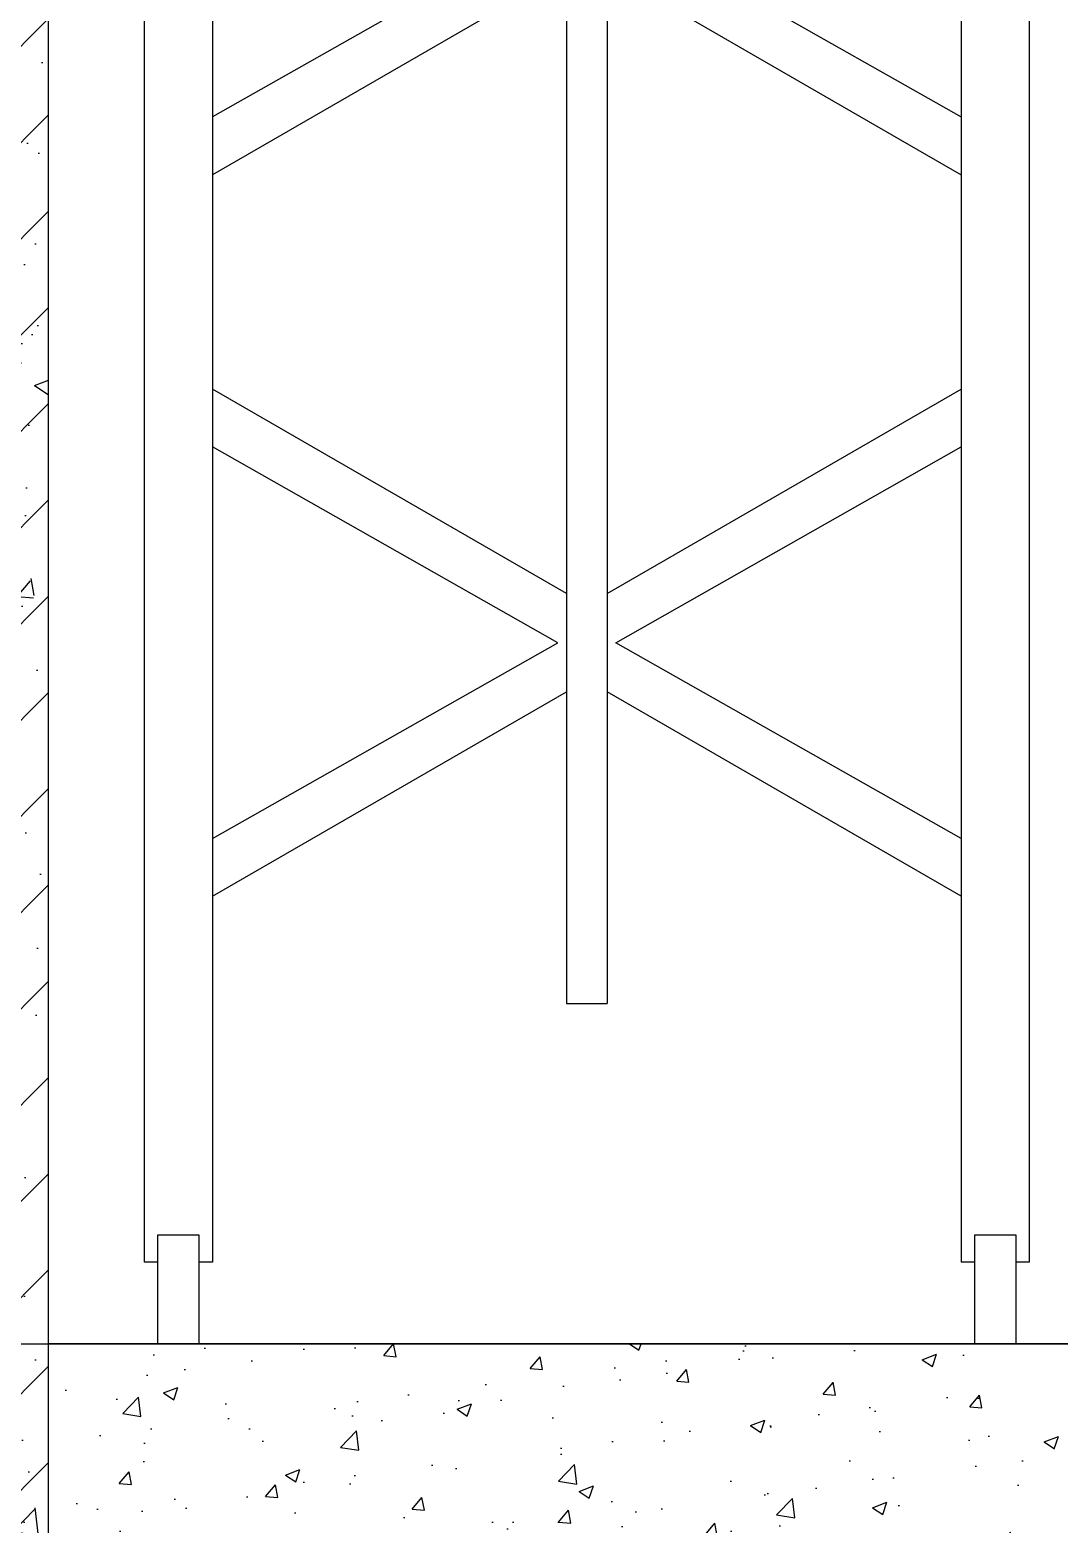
# Model space of a CAD drawing. Extents: x -202236 to 1002404, y -663931 to 1550022.
# Drawn here: x -62328 to -61573, y -345205 to -344107 of the extents above; entities that cross this region are included whole.
import ezdxf

# ---------------------------------------------------------------- set-up
doc = ezdxf.new("R2010")
doc.units = 0
doc.linetypes.add('DOTE', pattern=[2.42, 2, -0.2, 0.02, -0.2])
for name, color, linetype in [('A-AXIS-DOTE', 14, 'DOTE'), ('A-SFCE', 30, 'Continuous'), ('AS-COLN', 6, 'Continuous'), ('LAYER1', 9, 'Continuous'), ('PUB_HATCH', 8, 'Continuous')]:
    doc.layers.add(name, color=color, linetype=linetype)

# ---------------------------------------------------------------- blocks, each defined once
blk = doc.blocks.new('A$C7D712954')
at = {"layer": 'LAYER1', "color": 250}
for p, q in [((-25, 1500), (-25, 60)), ((-25, 1500), (-25, 60)), ((25, 1500), (25, 60)), ((25, 1500), (25, 60)), ((575, 1500), (575, 60)), ((625, 1500), (625, 60)), ((285, 1310), (285, 250)), ((315, 1310), (315, 250)), ((278.8, 1045), (25, 901.2)), ((321.2, 1045), (575, 901.2)), ((285, 1008.8), (25, 858.8)), ((315, 1008.8), (575, 858.8)), ((285, 551.2), (25, 701.2)), ((315, 551.2), (575, 701.2)), ((278.8, 515), (25, 658.8)), ((321.2, 515), (575, 658.8)), ((25, 371.2), (278.8, 515)), ((575, 371.2), (321.2, 515)), ((25, 328.8), (285, 478.8)), ((575, 328.8), (315, 478.8)), ((285, 250), (315, 250)), ((-15, 60), (-25, 60)), ((25, 60), (15, 60)), ((585, 60), (575, 60)), ((625, 60), (615, 60))]:
    blk.add_line(p, q, dxfattribs=at)
for points in [[(-15, 80), (15, 80), (15, 0), (-15, 0)], [(585, 80), (615, 80), (615, 0), (585, 0)]]:
    blk.add_lwpolyline(points, close=True, dxfattribs=at)

msp = doc.modelspace()

# ---------------------------------------------------------------- hatches: boundary and pattern name
h = msp.add_hatch()
h.set_pattern_fill('混凝土', color=8, scale=15, angle=-21.69758, style=0, double=1)
h.set_pattern_definition([(50, (-61940.16, -345203.24), (107.589, -9.413), [11.25, -123.75]), (355, (-61940.16, -345203.24), (-20.813, 112.83), [9, -99]), (100.451, (-61931.2, -345204.02), (86.776, 103.416), [9.56, -105.171]), (46.184, (-61940.16, -345173.24), (160.086, -24.828), [16.875, -185.625]), (96.636, (-61926.82, -345175.3), (140.2, 146.12), [14.34, -157.757]), (351.184, (-61940.16, -345173.24), (140.2, 146.12), [13.5, -148.5]), (21, (-61925.16, -345180.74), (89.536, -60.393), [11.25, -123.75]), (326, (-61925.16, -345180.74), (36.497, 108.773), [9, -99]), (71.45, (-61917.7, -345185.77), (126.033, 48.38), [9.56, -105.171]), (37.5, (-61940.164, -345203.237), (1.824, 49.934), [0, -97.8, 0, -100.5, 0, -99.375]), (7.5, (-61940.164, -345203.237), (39.4604, 59.162), [0, -57.3, 0, -95.55, 0, -37.875]), (327.5, (-61973.614, -345203.237), (80.0734, -3.3832), [0, -37.5, 0, -117, 0, -155.25]), (317.5, (-61988.614, -345203.24), (87.478, 15.016), [0, -48.75, 0, -77.7, 0, -110.25])])
h.paths.add_polyline_path([(-61514.35, -345072.22), (-62314.66, -345072.22), (-62314.66, -345272.22), (-61514.35, -345272.22)])
at = {"layer": 'PUB_HATCH'}
h = msp.add_hatch(dxfattribs=at)
h.set_pattern_fill('钢筋混凝土', color=256, scale=20, style=0)
h.set_pattern_definition([(45, (2103598.203, -862009.67), (-35.3553391, 35.3553391), []), (50, (2103598.2, -862009.67), (143.4520365, -12.550427), [15, -165]), (355, (2103598.2, -862009.67), (-27.750267, 150.438427), [12, -132]), (100.4514, (2103610.16, -862010.72), (115.701876, 137.887908), [12.748038, -140.228422]), (46.1842, (2103598.2, -861969.67), (213.44821, -33.103803), [22.5, -247.5]), (96.6356, (2103616, -861972.43), (186.932541, 194.823574), [19.122058, -210.3426]), (351.1842, (2103598.2, -861969.67), (186.93239, 194.82372), [18, -198]), (21, (2103618.2, -861979.67), (119.3814104, -80.523778), [15, -165]), (326, (2103618.2, -861979.67), (48.663066, 145.030009), [12, -132]), (71.4514, (2103628.15, -861986.38), (168.044526, 64.506099), [12.748038, -140.228422]), (37.5, (2103598.203, -862009.67), (2.4319711, 66.5787708), [0, -130.4, 0, -134, 0, -132.5]), (7.5, (2103598.2, -862009.67), (52.6139075, 78.8823424), [0, -76.4, 0, -127.4, 0, -50.5]), (327.5, (2103553.603, -862009.67), (106.7644872, -4.5109743), [0, -50, 0, -156, 0, -207]), (317.5, (2103533.6, -862009.67), (116.637234, 20.0209965), [0, -65, 0, -103.6, 0, -147])])
h.paths.add_polyline_path([(-62514.66, -345272.22), (-62314.66, -345272.22), (-62314.66, -342922.11), (-62514.66, -342922.11)])

# ---------------------------------------------------------------- linework, layer by layer
at = {"layer": 'A-AXIS-DOTE'}
msp.add_line((-75697.43, -345072.22), (-50656.43, -345072.22), dxfattribs=at)
at = {"layer": 'A-SFCE'}
for points in [[(-62857.79, -345072.22), (-58487.94, -345072.22)], [(-61514.35, -345072.22), (-62314.66, -345072.22)]]:
    msp.add_lwpolyline(points, dxfattribs=at)
at = {"layer": 'AS-COLN'}
msp.add_line((-62314.66, -345272.22), (-62314.66, -342922.11), dxfattribs=at)

# ---------------------------------------------------------------- block references
msp.add_blockref('A$C7D712954', (-62219.39, -345072.22))

doc.saveas('drawing.dxf')
